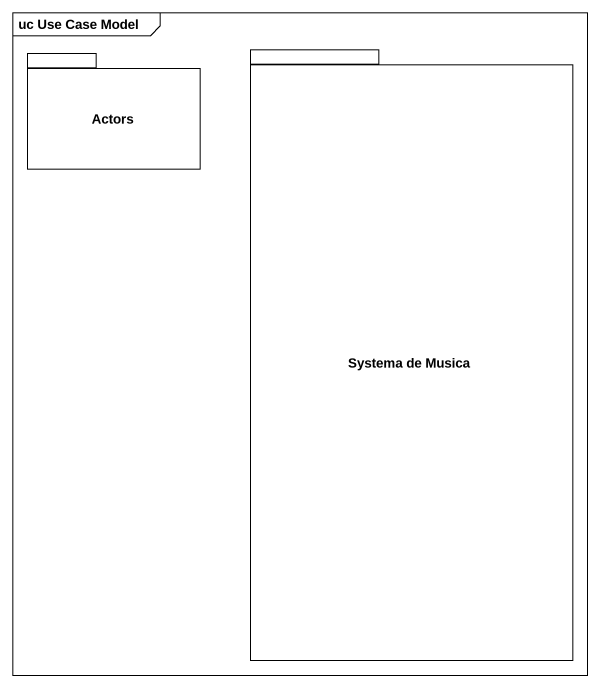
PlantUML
@startuml
mainframe uc Use Case Model
package Actors {
}
package "Systema de Musica" as Systema_de_Musica {
}
@enduml
